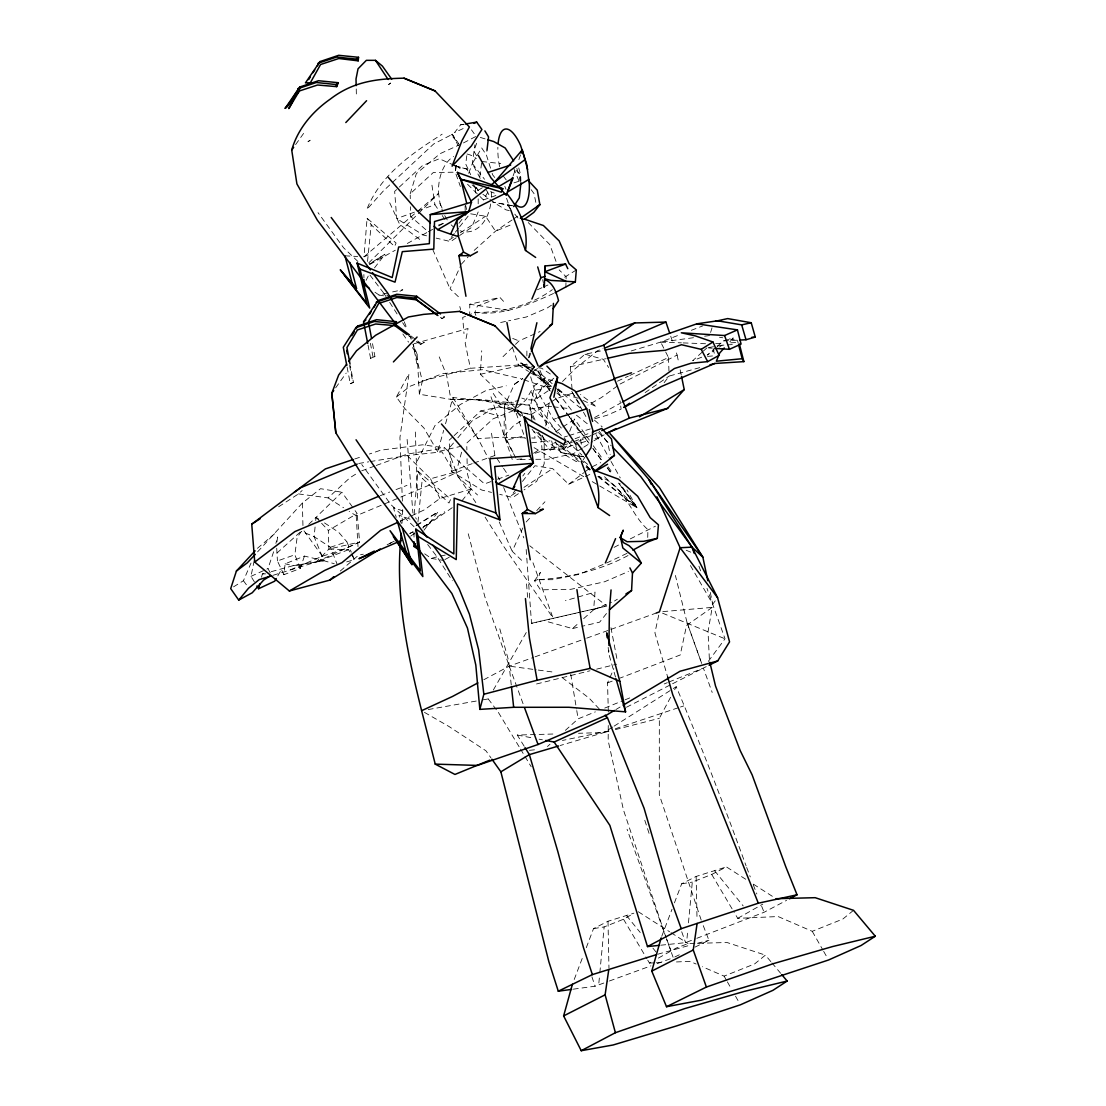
<?xml version="1.0" encoding="UTF-8"?>
<svg xmlns="http://www.w3.org/2000/svg" width="1106" height="1106" viewBox="0 0 1106 1106"><rect width="100%" height="100%" fill="white"/><g stroke="black" fill="none" stroke-linecap="round" stroke-linejoin="round"><path stroke-width="0.75" stroke-dasharray="5 3.75" d="M478.193 203.794L478.193 198.9M476.479 187.273L478.207 190.73L476.34 186.942M542.479 436.054L544.193 439.345L544.193 463.746L536.7 481.331L524.037 489.889M670.595 697.25L659.328 718.333L659.314 794.772L701.826 921.962M526.871 355.952L526.885 351.031M608.259 725.508L608.176 740.633L623.48 810.021L665.853 937.1M503.534 301.344L499.94 297.431L469.787 304.247L469.704 314.698L474.847 312.445C500.99 312.984 531.35 305.297 552.35 289.648M515.866 457.967L504.004 436.041L504.433 406.137L514.373 384.307L522.709 378.39M615.517 677.079L608.825 653.909L608.867 650.508M565.843 287.698L566.12 276.776L559.166 269.905M647.729 537.419L647.922 529.65C629.577 513.543 624.157 483.156 597.987 476.368M553.774 378.252L540.958 389.188L531.143 390.902L526.193 399.625L516.295 408.833L480.322 374.257L481.718 350.782M401.99 523.262L402.653 507.958M583.678 618.613L593.632 609.765L595.028 592.097L565.429 600.682M368.174 254.933L363.998 256.799L367.081 218.297L396.086 243.03L394.607 246.444L371.201 224.808L367.081 218.297M417.639 470.962L422.326 478.386L448.995 503.023L450.681 499.138L417.639 470.962L414.114 514.815L416.423 519.129M598.871 982.985L599.673 974.483M599.839 972.796L604.153 926.925L623.521 919.238L633.71 913.418M687.02 938.165L687.821 929.676M688.457 922.874L692.301 882.104L711.711 874.445L726.421 866.91L746.301 879.629M315.072 527.009L314.118 536.673L323.961 560.728L334.316 563.756M315.722 520.567L316.04 517.345L341.892 492.225L352.399 506.894M367.524 261.472L371.201 224.808M417.957 522.004L422.326 478.386M519.972 181.329L520.677 174.776L518.59 167.407M456.018 165.527L455.299 172.177L460.4 186.555M304.44 556.083L300.21 568.498L283.896 574.705L285.141 563.797L304.44 556.083L323.961 560.728L293.076 565.691L268.813 572.327M490.552 168.209L486.433 155.047L487.013 150.098M276.956 541.829L277.578 537.018L275.892 543.392M478.082 190.301L482.423 187.716M479.824 176.739L481.566 163.176M544.069 439.082L563.493 453.93L575.95 461.382L578.673 461.99M545.756 425.948L549.184 402.943M300.21 568.498L294.86 554.783L297.113 537.516L301.413 531.364L314.118 536.673L330.431 547.263L337.275 564.613M466.801 155.656L465.723 163.992L470.672 174.693M468.681 173.338L472.345 163.508L474.916 144.845M456.28 165.734L455.299 172.177L433.331 172.508L410.188 193.813L410.285 198.679M662.826 611.604L712.195 607.401L708.034 631.803L709.444 660.669M535.041 420.017L529.981 409.109L534.475 385.565L544.912 378.321L552.654 380.713M254.366 581.839L250.979 576.35L254.2 560.631M658.72 615.116L654.918 632.839L667.609 676.858M514.442 404.602L478.386 399.86L450.889 399.377L419.354 394.248L422.354 381.045L413.036 344.007L468.045 328.496L465.184 343.109L470.423 368.284L518.438 365.035L531.696 366.86M261.528 577.208L262.371 573.917L267.21 572.728M528.474 357.902L529.705 353.215M461.603 452.188L455.921 473.147L475.829 502.594M461.755 446.105L437.672 451.677L443.686 430.345M445.538 423.778L452.948 397.538L480.184 400.386L508.11 404.948L516.17 411.363M710.605 332.45L712.015 327.805M410.188 193.813L416.354 173.614L440.036 153.693L459.46 144.817L451.248 134.863L433.621 144.029L383.699 190.591L366.763 209.532C380.561 174.707 411.847 153.499 442.151 134.185M270.223 572.784L267.998 568.581L273.763 551.355M476.631 143.241L473.88 151.093L477.211 156.941M544.912 378.321L539.286 394.427L553.47 419.395L562.415 429.239M513.143 175.84L515.437 169.356M518.866 159.623L520.58 154.757M529.138 357.75L530.866 352.966M574.221 979.501L583.263 955.653M586.291 947.69L593.535 928.611L608.01 921.243L633.89 913.183M661.747 936.284L672.019 909.243M674.425 902.883L681.669 883.791L696.158 876.436L726.421 866.91M569.714 431.368L574.443 418.98L589.332 440.119M475.856 315.362L474.847 312.445L477.405 306.072L499.94 297.431M478.193 211.965L471.612 227.394L457.621 236.864M233.532 586.857L243.431 580.719L251.021 563.065M608.341 712.07L607.54 682.9L613.83 668.798M458.382 296.726L450.073 288.804L460.621 265.744M521.631 560.3L512.175 551.272L522.848 527.935M366.114 280.343L368.229 276.071M417.28 460.967L435.031 425.464L460.248 404.533L485.935 390.556L506.258 385.787M674.619 689.729L676.222 686.715C701.259 745.776 724.084 805.597 746.094 865.874M437.672 451.677L423.875 427.939L405.142 408.944L396.377 397.054L408.999 373.69L399.93 437.658L402.39 501.101M467.534 184.246L483.433 199.923L488.589 190.785L494.258 193.121M532.041 429.377L550.166 450.045L554.355 442.607M483.239 699.808L488.244 698.923L489.944 695.964M493.331 690.033L526.428 632.203M277.813 575.839L281.726 569.161M540.958 389.188L534.475 400.109L548.424 427.884M480.211 178.37L472.345 163.508L481.677 147.928L486.433 155.047M583.152 459.902L584.894 457.193M534.53 580.774L540.378 572.424L537.461 579.696L534.53 580.774L540.488 589.83L570.931 589.304L604.595 581.756L628.402 571.512M295.606 144.609L304.357 132.361M335.643 387.86L346.192 373.081M708.282 661.416L725.024 638.798L706.983 588.337M690.434 565.567L712.748 604.166L715.651 600.309M664.139 382.662L669.158 376.068L700.139 367.524M374.505 267.887L384.971 254.269L369.542 263.753M458.962 223.274L463.151 217.827M423.957 530.23L438.004 511.926L415.455 525.806M522.792 475.981L524.797 473.368M463.856 124.245L460.649 124.771L454.594 132.526L466.068 127.218M606.489 613.498L599.646 622.153L582.06 626.3M462.018 500.769L471.419 488.935L466.013 468.294L444.723 447.875L422.63 444.806L380.796 450.156L369.376 454.027M454.317 233.49L449.077 240.085L453.294 237.334M455.368 232.177L458.506 228.223M459.557 226.91L470.036 213.721L485.603 216.237L495.516 231.182L512.341 224.242M516.212 489.253L511.027 495.792L516.765 492.032M522.447 481.428L534.903 465.75L552.641 468.612L568.65 484.276L591.71 473.534M453.46 443.036L447.958 449.548L457.995 476.88L477.543 494.976M457.856 437.824L472.138 420.888L500.465 404.478L518.742 400.496M257.601 551.866L302.38 503.023L320.546 488.686L341.892 492.225M729.849 341.768L733.195 338.077L736.596 337.924M504.004 436.041L513.737 425.534L522.419 420.1M572.825 439.635L560.839 452.561L555.406 441.764M461.326 264.21L468.35 256.661M474.184 250.385L495.516 231.182L512.064 219.97M526.166 522.004L532.041 515.686M536.742 510.626L544.954 501.778M562.525 381.529L575.3 368.588L597.544 350.685L603.116 348.625M368.644 262.993L438.598 193.398A39.194 26.337 85.6 0 1 453.584 156.471M503.023 356.671L519.018 340.911L540.074 331.524M308.726 524.355L316.04 517.345L318.86 519.198M278.657 506.755L298.482 493.912L302.145 490.511M452.852 436.787L449.05 440.299L451.372 471.308L481.732 490.041L491.534 492.391M454.124 435.612L480.723 410.962L499.4 406.814L513.17 409.842M298.482 493.912L328.081 497.894L349.897 477.778L358.62 472.331M702.158 352.164L692.66 360.75L702.587 356.837M703.347 351.1L706.914 347.878M276.915 553.083L300.555 531.765M547.456 746.509L550.014 744.2M565.346 730.375L578.134 718.845L595.346 711.863M548.217 621.862L572.479 628.567L578.701 623.037M715.997 347.464L707.246 355.095L714.034 350.602M717.241 346.372L723.476 340.911L733.195 338.077M340.247 571.055L358.51 555.198L363.28 554.189M572.051 389.16L570.323 366.791L584.991 354.224L603.42 350.408M363.998 256.799L416.354 212.311M417.653 211.191L438.598 193.398L440.036 203.504L442.649 211.315M257.435 548.327L274.869 533.534M770.841 961.612L765.393 955.128L754.679 963.893L724.098 976.128L702.365 966.727M853.528 910.321L842.827 919.072L812.246 931.307L778.085 916.542L737.716 918.339L735.117 913.957M396.377 397.054L409.842 386.353L442.317 373.69L482.354 369.694L520.65 378.722M628.014 555.558C600.641 570.212 568.622 578.023 537.461 579.696L552.488 579.696L578.535 574.456L603.973 564.143M568.65 484.276L583.747 472.774M585.115 471.737L590.618 467.548L600.724 462.64M471.419 488.935L439.884 498.474L424.607 509.728L410.948 516.129M617.369 385.98L601.346 397.593L587.963 405.072M414.709 533.244L410.63 536.175L414.75 533.521M422.865 527.382L444.598 511.746M368.022 345.058L370.579 358.316L374.92 356.505L372.141 341.616M452.216 507.695L422.962 528.074M444.488 316.938L442.096 318.611L439.317 316.648L442.096 318.611L444.488 316.938L441.833 314.961M712.195 607.401L686.55 625.415L680.231 654.973L620.176 678.033M347.118 367.178L350.312 383.754L353.422 382.303L350.339 365.754M420.529 344.436L424.275 342.348L420.529 344.436L416.464 341.464M645.13 392.589L669.158 376.068M514.373 384.307L522.516 378.736M533.369 371.312L538.802 367.607M548.161 390.805L534.475 400.109L526.193 399.625L521.811 398.091M513.433 219.029L517.567 216.237M518.41 493.691L512.783 497.493L499.705 494.354M456.211 237.804L450.612 241.592L436.179 238.122M576.323 269.988L563.092 278.145M719.453 347.007L722.163 345.21L725.591 345.003M451.248 134.863L452.243 134.213L458.561 143.49M538.346 432.294L544.014 439.428L541.525 434.05M555.71 431.713L561.461 427.898M562.899 426.944L571.553 421.234L570.917 416.52M460.317 232.744L485.603 216.237M551.452 305.228L547.207 308.007L526.304 317.007L508.663 320.781M571.456 445.165L565.802 448.856L538.968 449.824L533.479 453.322M523.94 487.359L552.641 468.612M369.459 264.182L384.971 254.269M416.755 525.516L438.004 511.926M612.655 727.043L603.987 732.545L560.189 745.513M614.106 726.13L671.895 689.467M673.333 688.554L676.222 686.715M582.323 448.096L573.613 453.584L547.885 459.239L534.737 459.322M583.774 447.183L592.498 441.695M593.95 440.769L604.166 434.796M549.779 402.764L528.212 416.478M551.12 401.92L556.442 398.575L574.208 392.616M614.521 600.987L617.355 599.231M615.848 709.582L621.669 706.098M463.483 142.923L476.092 136.356L471.488 129.872M620.051 384.045L677.135 355.054L675.531 350.353M273.223 575.244L316.178 562.028L328.911 549.074L328.316 530.438L357.169 513.557L353.353 508.221M737.716 918.339L762.781 904.127M647.743 960.174L649.471 963.091L652.429 961.432M658.36 958.1L676.112 948.105L688.084 943.584L727.029 942.506L765.393 955.128M369.819 264.445L395.312 250.205M407.298 243.5L426.792 232.606M428.285 231.776L432.792 229.26M438.792 225.914L446.285 221.725M594.613 417.543L621.295 402.681M627.005 553.359L605.563 563.507M399.902 291.32L402.833 289.758L390.377 292.357M444.847 559.581L449.354 557.175M483.834 679.72L509.244 666.144L533.465 657.393M578.88 441.239L591.046 435.488M696.821 938.303L764.066 912.284L786.56 900.353M614.079 547.373L619.968 544.29M630.268 538.899L655.443 526.193M626.438 707.259L671.052 684.531M672.6 683.743L706.236 666.642M387.1 544.802L394.731 541M409.98 533.41L413.036 531.889M423.709 526.567L429.805 523.525L423.653 526.58M389.768 543.405L394.4 541.111M409.787 533.465L412.87 531.945M674.812 956.98L679.471 954.713M694.983 947.123L708.946 940.307L702.421 923.496M553.525 293.477C529.055 304.482 502.179 316.261 474.847 312.445M400.331 521.106L409.441 516.834M350.312 383.754L353.422 382.303M617.48 381.197L628.291 376.164M629.839 375.446L668.48 357.473L664.582 349.786M461.423 470.382L428.879 485.285L356.215 515.783L349.178 511.318M250.979 576.35L267.998 568.581M537.364 289.786L541.912 287.74M543.419 287.048L547.954 285.002M592.581 434.796L597.185 432.709M574.028 441.584L589.775 435.211M290.449 569.825L322.344 556.207L342.528 549.765L359.616 542.064L357.169 513.557M593.632 609.765L611.535 602.231M370.579 358.316L374.92 356.505M604.747 708.061L623.521 700.444M625.097 699.808L631.36 697.264M664.222 683.937L667.36 682.665M668.923 682.029L703.361 668.065L712.195 692.467M513.488 410.616L493.096 418.815L466.732 443.091L466.87 449.962M465.502 316.344L462.709 317.45L463.981 333.556M380.353 495.654L389.754 492.032M396.017 489.599L406.994 485.368M660.752 945.215L685.609 942.644L695.218 938.925M631.18 350.948L660.683 342.1L680.038 334.648M691.319 330.307L702.614 325.966M564.115 442.953L568.816 441.142M575.092 438.723L590.784 432.681M607.54 682.9L612.282 681.075M348.542 549.71L316.178 562.028L359.616 542.064L328.911 549.074L348.542 549.71L350.256 552.53M454.455 165.416L439.303 158.752L422.478 165.61L394.662 191.379L396.708 218.601L434.921 204.693L438.57 210.112M451.372 471.308L472.221 463.649M361.69 470.838L374.63 466.068M376.247 465.474L406.994 454.165L444.723 447.875M573.323 989.165L595.056 986.22L607.816 981.575M609.42 980.994L650.909 965.87M657.296 963.547L673.264 957.741L666.42 938.69M553.47 419.395L556.512 418.289M535.083 656.812L585.143 638.729M586.747 638.134L609.365 629.978M610.968 629.383L656.19 613.056M438.446 225.112L446.34 222.265M473.838 463.068L488.423 457.815M490.041 457.234L494.907 455.478L502.58 466.87M491.023 481.566L484.525 483.916L467.244 468.875L467.009 456.847M497.52 479.23L508.898 475.124M483.433 199.923L495.917 195.499M550.166 450.045L561.295 446.091M562.885 445.524L572.438 442.137M283.896 574.705L277.426 560.949L294.86 554.783M354.708 458.99L362.851 456.239M330.431 547.263L346.855 541.788L351.321 552.184M608.867 730.914L562.442 740.453M615.378 728.743L678.835 707.564M680.466 707.024L683.715 705.932M535.345 453.211L553.249 447.322L568.249 446.755L572.977 445.303M513.944 182.849L518.7 181.37M564.198 437.077L567.461 436.054M569.092 435.543L590.327 428.907M657.724 954.243L690.697 945.022M580.844 442.898L588.724 440.492M595.028 438.557L599.756 437.119M346.676 561.889L354.514 559.608L351.957 553.664M594.751 418.732L606.987 415.289L621.102 409.109L620.037 400.897M424.69 553.83L431.285 558.419L437.064 556.802L439.58 558.226M374.962 292.219L379.068 295.067L388.814 292.675M407.271 455.548L430.51 478.774L454.179 472.303L441.985 451.856L407.271 455.548L370.427 461.548M422.354 381.045L470.423 368.284M697.333 943.307L708.946 940.307M608.867 731.287L603.987 732.545L578.493 733.278M615.378 729.614L659.328 718.333M526.18 549.475L531.53 623.314L606.807 606.047L529.746 545.77M536.534 683.978L589.968 670.789M596.646 669.144L616.678 664.194M572.479 628.567L580.47 626.687M512.189 408.543L504.433 406.137L506.825 439.967L525.461 435.626M531.53 623.314L606.807 606.047M570.323 366.791L605.632 358.745M480.322 374.257L526.843 364.15L528.267 368.906M500.645 322.496L507.06 321.113M440.34 556.111L445.248 555.088M428.243 709.54L476.575 700.983M708.6 347.588L715.388 346.399M717.075 346.095L722.163 345.21M358.703 463.469L368.754 461.824M323.961 560.728L293.076 565.691L285.141 563.797M681.669 883.791L692.301 882.104M593.535 928.611L604.153 926.925M529.981 409.109L548.286 406.261L551.604 406.621M663.807 348.252L660.683 342.1L694.471 337.579M704.605 336.21L709.665 335.533L710.494 338.754M460.649 124.771L463.981 124.411M531.613 442.787L550.028 440.865M521.811 458.907L516.654 459.432L533.092 459.336M529.498 750.31L536.355 749.647M707.536 356.395L714.158 355.814M727.319 344.892L734.19 344.478M723.476 340.911L737.965 340.15M551.631 386.188L546.613 386.436L537.765 369.68M715.665 343.537L723.988 343.137M730.651 342.819L738.974 342.418M649.471 963.091L654.531 962.87M656.217 962.801L662.964 962.51M676.457 961.943L689.95 961.363L696.158 964.045M524.189 746.246L517.29 735.061L556.387 733.928M262.371 573.917L265.606 573.876M439.22 356.892L446.603 375.197L450.889 399.377L480.211 399.473L513.571 402.999M525.046 437.824L501.709 437.229L477.986 438.612L450.889 399.377M531.723 437.99L535.055 438.073L533.963 431.464M516.129 404.658L529.594 405.059L565.802 439.676M660.683 342.1L681.393 342.846M683.121 342.915L705.545 343.731M344.948 255.832L357.653 256.481M708.517 347.975L711.739 348.183M481.787 161.49L500.742 163.577M553.263 406.814L569.88 408.639M519.986 403.814L529.594 405.059L531.779 418.262M468.239 533.783L484.857 596.756L509.244 666.144L536.576 669.835M538.29 670.07L555.378 672.379M508.774 310.357L469.787 304.247M538.332 367.773L541.65 368.229L552.834 375.667M512.299 205.688L492.806 202.149L512.313 205.813M583.678 456.847L560.839 452.561L583.512 456.695M379.068 295.067L383.602 295.814M431.285 558.419L443.34 560.383M719.481 337.219L722.743 337.786M729.283 338.906L737.453 340.302L738.241 343.372M517.29 735.061L532.359 737.909M539.064 739.181L542.41 739.817M509.272 210.596L506.078 209.877L495.142 203.338L482.105 193.647M426.557 235.813L423.349 235.053L396.708 218.601M512.424 347.381L518.438 365.035L529.705 367.745M499.4 406.814L512.507 410.354M514.138 410.796L531.336 414.874L534.516 420.93M480.723 410.962L498.488 415.828M455.741 165.955L466.912 169.052L469.303 173.601M584.991 354.224L603.323 359.298L608.632 367.51M516.474 410.755L531.336 414.874L532.207 424.455M557.535 389.879L564.779 394.469L578.341 398.271M480.308 137.421L486.294 139.259M513.737 409.026L521.493 411.432L522.599 416.202M523.829 379.787L550.857 388.773M454.165 165.748L466.912 169.052L467.202 172.26M402.999 510.972L393.46 507.668L396.238 517.345M410.063 519.156L399.003 515.175L401.16 523.415M512.686 338.422L519.018 340.911M662.535 613.166L725.024 638.798M686.204 550.263L690.752 552.157M455.962 166.08L458.99 167.407L462.308 171.389M582.917 400.386L596.646 406.759L580.498 394.51M533.051 368.948L520.857 363.003L531.143 371.575M534.585 369.68L537.627 371.174L553.138 384.487M369.998 275.145L384.141 293.657L388.275 296.007M424.469 712.375L448.967 726.49L485.935 750.78L490.912 757.79M534.046 447.667L584.77 477.267M592.222 481.622L598.194 485.105M599.687 485.976L636.973 507.737L626.95 489.82M518.438 365.035L528.571 371.478M530.023 372.39L551.742 386.201M328.081 497.894L343.551 507.737M753.393 884.164L776.108 898.708M638.328 911.759L669.6 931.764M671.024 932.676L688.084 943.584M324.5 522.917L338.602 532.193L346.855 541.788M529.097 368.906L520.857 363.003L531.627 371.27M530.465 369.888L551.051 384.639M556.539 388.579L580.249 407.851M408.335 335.519L415.109 340.468M410.782 335.837L416.298 339.943M417.681 340.966L421.828 344.049M419.672 239.38L399.667 224.324L388.828 200.905M536.7 432.239L544.18 439.331M472.138 184.868L478.179 190.522M532.981 372.293L551.839 386.754M562.152 677.563L589.235 698.245L600.599 710.37M576.461 415.206L589.401 425.395M517.511 412.441L522.875 416.727M555.101 442.414L579.254 461.7M585.973 467.05L589.996 470.257M598.056 476.686L636.973 507.737L620.107 483.792M517.705 409.939L523 414.294M560.106 444.709L578.673 459.93M586.622 466.442L590.59 469.704M598.54 476.23L636.973 507.737L618.613 483.032M587.715 464.382L577.526 455.949L590.286 469.58M532.428 372.653L551.728 388.731M556.871 393.017L560.728 396.225L573.862 413.174M558.309 388.925L564.779 394.469M594.434 420.128L602.176 426.819M425.81 229.661L410.63 216.472L410.437 206.767M528.226 222.555L549.793 244.592L556.235 261.998M515.963 170.283L520.677 174.776L520.885 181.177M567.06 440.879L582.033 455.202M604.512 476.7L636.973 507.737L618.489 482.921M357.929 261.486L343.551 247.744L318.03 212.642M414.045 526.677L390.833 504.502L361.759 464.534M598.47 432.515L611.397 445.981M316.04 517.345L320.505 522.101M321.611 523.29L328.316 530.438M517.318 412.566L522.986 419.036M771.919 962.911L780.629 973.266M473.34 184.688L478.207 190.536M507.46 205.122L510.599 208.979M514.788 214.122L518.963 219.264M714.628 870.754L743.177 905.925M626.494 915.561L640.236 932.51M652.913 948.146L657.144 953.358M494.741 177.513L492.612 174.789L491.064 169.854M472.345 163.508L484.525 179.255M427.649 544.47L437.064 556.802L452.326 580.747M503.244 176.006L506.368 180.112M571.553 421.234L578.645 430.58M488.244 698.923L496.359 709.734M549.696 390.57L546.613 386.436L538.774 367.482M555.848 398.851L568.18 415.386M569.203 416.768L588.71 442.953M592.816 448.469L603.088 462.253M607.194 467.769L612.337 474.654M550.249 391.082L537.627 371.174M555.35 397.953L565.553 411.667M566.576 413.05L589.014 443.23M593.106 448.732L602.286 461.078M607.388 467.935L612.489 474.806M531.17 189.693L534.004 193.55L536.369 205.039M599.162 431.091L607.775 442.773L610.166 454.414M243.431 580.719L247.343 586.069M304.012 530.852L322.344 556.207M593.3 445.746L603.226 459.833M608.189 466.884L613.153 473.921M402.861 333.998L408.57 342.155M412.386 347.588L417.156 354.376L419.354 394.248M557.424 433.275L534.475 400.109L531.143 390.902M442.22 215.532L444.958 219.596M503.534 468.294L507.364 473.99M557.217 390.874L560.728 396.225M572.314 392.602L581.715 407.036M493.248 393.432L500.465 404.478M384.141 293.657L385.98 296.56M389.685 302.367L398.022 315.431M402.639 322.689L405.418 327.058M485.105 517.179L503.645 546.336L552.972 617.853L532.069 560.217M452.948 397.538L477.986 438.612L488.423 458.478M498.391 712.43L519.668 747.684M520.553 749.149L524.106 755.025M524.991 756.49L531.198 766.776M351.1 553.954L354.514 559.608M711.711 874.445L734.246 912.491M623.521 919.238L646.886 958.708M444.709 215.546L447.778 220.882M812.246 931.307L822.85 949.957M823.666 951.381L827.744 958.556M724.098 976.128L726.545 980.428M727.375 981.865L731.453 989.041M735.531 996.202L738.794 1001.939M571.747 391.289L582.613 410.699M583.456 412.192L587.632 419.658M595.996 434.589L610.222 459.972M611.051 461.465L620.259 477.875M486.516 190.26L490.442 197.684M498.059 476.824L499.663 479.88M452.243 134.213L458.188 145.577M506.825 439.967L514.387 454.939M430.51 478.774L439.884 498.474M440.036 203.504L442.621 209.297M432.75 249.527L450.073 288.804M499.235 521.963L512.175 551.272M513.599 168.043L519.17 181.481M503.672 487.525L523.802 537.875M417.156 354.376L413.036 344.007L417.556 367.33M404.257 321.763L407.395 329.699M409.897 336.058L411.155 339.238M753.255 884.828L756.863 893.98M761.661 906.187L764.066 912.284M746.688 867.45L750.269 876.92M666.185 937.805L627.074 829.279M666.752 939.353L670.789 950.178M509.244 666.144L523.359 704.522M698.909 566.161L701.218 572.493M701.702 663.489L687.116 622.789L675.393 575.452M687.116 622.789L701.619 663.213M516.184 413.174L525.267 438.667M681.711 931.75L685.609 942.644M670.72 336.21L673.402 344.063M490.967 396.764L513.115 462.018M506.589 198.292L510.336 209.366M575.742 445.815L580.899 461.078M591.917 976.792L595.056 986.22M644.784 820.279L649.568 834.919M530.645 376.828L537.779 400.607M516.875 168.471L520.484 181.19M499.801 628.83L508.677 660.987L511.262 685.001M459.792 306.542L460.621 309.652M713.011 348.376L714.67 354.791M551.645 440.935L553.249 447.322M465.612 205.315L466.649 209.559M710.287 592.429L712.748 604.166M542.7 279.652L543.336 282.749M677.135 355.054L678.835 363.28M680.176 369.846L681.199 374.782M580.387 439.317L581.618 445.538M610.954 627.683L617.328 660.959M370.399 343.289L372.957 356.644M349.551 365.381L352.759 382.054M499.566 166.647L498.668 161.545A39.871 13.604 77.7 0 1 497.866 147.292M570.724 674.204L576.489 708.932M576.765 710.577L578.134 718.845M491.506 433.262L494.907 455.478M431.948 185.2L434.921 204.693M608.176 647.425L608.825 653.909M540.903 436.815L542.037 449.202M475.304 188.324L475.732 192.983M526.553 583.899L527.603 597.254M407.119 439.386L412.897 512.99M356.215 515.783L358.012 546.627M276.721 548.217L277.426 560.949M668.48 357.473L668.964 370.994M415.331 432.017L417.639 498.93M302.38 503.023L302.961 526.207M696.158 876.436L697.043 920.081M608.01 921.243L608.964 968.248M356.243 88.964L356.381 95.655M465.114 205.84L465.17 210.748M413.976 532.124L414.045 538.525M363.888 274.523L363.929 277.882M505.995 189.292A39.871 13.604 77.7 0 1 504.82 186.333M490.705 203.933A39.194 26.337 85.6 0 1 460.124 230.739M453.571 226.979A39.194 26.337 85.6 0 1 451.137 224.808M467.036 154.024A39.194 26.337 85.6 0 1 476.327 158.573M491.299 192.154A39.194 26.337 85.6 0 1 491.34 197.255M390.653 83.061L388.552 84.54L390.653 83.061M310.122 140.241L307.98 141.734L310.122 140.241"/><path stroke-width="1.5" d="M608.936 645.42L609.42 609.779L611.051 589.913M521.769 219.223L524.576 219.182L543.405 225.513L559.152 240.873L569.106 263.726L576.323 269.988L575.341 281.85L565.995 281.27L544.954 271.73L545.092 265.952L565.567 264.058L567.793 268.675M457.372 172.384L460.773 179.269L501.35 192.168L502.829 188.753L457.372 172.384L471.502 202.135L430.248 214.633L429.349 243.652L398.658 247.011L392.215 277.565L357.072 263.076L366.86 303.486L340.261 269.781L356.519 288.389L349.828 262.426M609.42 609.779L631.581 590.466L632.48 573.046L629.908 567.89M531.447 351.362L535.456 340.178L552.336 323.975L553.442 303.39M401.312 533.424C392.644 611.95 416.45 688.762 435.225 764.122L454.953 774.449L489.903 760.112M545.092 265.952L544.304 287.394L543.668 284.297M632.881 550.138L647.604 542.078L657.323 538.332L658.443 524.811L650.231 517.677L637.706 496.29L618.475 479.175L595.36 470.7L591.53 467.534M358.192 60.844L358.551 57.305L338.671 55.3L319.966 61.59L305.463 82.867L310.33 82.784L320.574 64.507L338.795 58.521L358.192 60.844L356.353 59.116L336.611 57.056L318.044 63.277M436.607 314.671L416.298 299.809L416.658 296.27L396.778 294.265L378.072 300.555L363.556 321.846L367.704 343.399M520.926 182.78L519.295 197.905L513.682 206.601M297.155 91.162L287.601 106.397L285.196 108.305L299.325 90.996L317.546 85.01L336.68 86.641L338.339 82.715L318.459 80.724L299.767 87.015L299.325 90.996L288.832 108.582L297.417 91.632M487.013 150.098L488.548 136.895L484.884 130.881M572.41 984.271L563.631 1015.916L581.231 1050.7L615.392 1032.714L605.12 994.819L608.729 969.907M661.153 937.874L651.78 971.096L666.517 1006.709L706.388 987.064L693.255 949.999L697.112 923.441M553.885 397.275L557.618 377.423L546.931 366.127M536.894 322.731L530.935 348.528L538.124 365.906M276.251 578.521L274.689 581.189L258.61 588.724L259.855 583.788M607.194 637.706L606.71 632.853L619.844 681.365L625.567 711.849L568.899 707.273L513.668 707.301L479.838 709.375L483.834 694.264L478.635 649.789L469.469 614.3L459.225 589.028L441.045 556.069L432.971 545.23M357.072 263.076L359.975 269.117L395.022 282.154L402.321 251.643L433.801 249.099L434.506 221.532L468.737 211.564L471.502 202.135M514.47 411.556L524.714 379.87L534.184 366.943L495.004 325.869L459.681 311.367L423.57 314.381L408.39 316.98L375.722 335.215L356.547 350.726L348.584 361.551M255.099 550.843L236.407 571.042L230.698 588.613L238.73 600.088L252.223 592.775L263.684 580.014L270.859 575.549M512.576 177.472L506.272 195.347L490.995 177.886L478.345 155.393M521.147 153.14L522.295 149.891L527.617 169.439M394.178 321.915L317.381 220.232L296.906 183.9L291.721 150.057C297.666 128.96 312.528 111.512 330.279 99.111C353.008 81.637 376.22 78.72 404.008 78.18L435.004 90.899L469.4 126.969L461.962 140.697L452.105 166.135L471.363 146.006L481.912 129.471L476.714 122.116L465.474 123.983M557.618 377.423L549.917 397.704L562.014 423.985L576.171 444.819M657.323 538.332L643.692 541.318L627.157 541.733L620.217 537.613L623.148 530.341L620.217 537.613L623.577 542.687L628.996 545.617L634.263 550.608L641.314 563.092L632.48 573.046M605.355 562.926L615.558 538.636M350.021 364.109L346.938 347.561L357.432 329.961L375.653 323.989L394.787 325.606L396.446 321.694L376.565 319.689L357.86 325.98L355.883 327.68L343.302 347.284L346.8 365.519M531.889 299.035L540.848 277.717L537.71 266.919M434.077 226.288L437.755 229.675L450.612 234.182L456.819 220.509L467.326 212.38L504.765 193.633M529.815 466.843L531.82 464.23L519.848 473.479L512.769 489.059L498.129 483.93L495.626 481.622M418.082 549.253L414.114 546.516L415.497 543.723M709.098 665.218L717.697 660.946L729.559 641.853L717.587 597.738L691.997 547.152L649.181 479.81L609.918 433.511L659.466 487.649L702.877 557.203L707.812 580.678M308.671 79.591L310.413 76.826M313.012 72.664L314.754 69.899M317.367 65.752L319.966 61.59M351.777 335.671L354.39 331.524M356.132 328.745L357.86 325.98M369.376 314.408L371.118 311.643M373.731 307.482L375.459 304.717M285.196 108.305L299.767 87.015M585.765 455.852L591.005 447.736L592.871 430.51L586.719 408.791L574.913 390.847L561.945 383.561L555.751 381.667M553.124 308.671L558.544 300.611C556.373 292.565 553.442 283.205 545.134 279.694M291.721 150.057L293.671 147.333M333.722 390.556L331.8 393.238L335.809 432.75L361.026 473.161L451.87 593.466L467.451 628.056L475.815 665.093L479.838 709.375M346.593 364.247L338.63 375.072L331.8 393.238L335.809 432.75M465.239 215.103L467.326 212.38L437.755 229.675M514.774 486.446L512.769 489.059L521.714 491.811L527.507 509.493L535.345 513.599L543.364 509.147L540.115 509.825M238.73 600.088L248.518 588.24L259.122 579.668L271.661 575.728M490.718 185.269L494.686 182.103L522.295 149.891M605.894 433.469L667.665 408.335L684.227 389.575L681.531 376.427M724.264 347.948L719.785 352.883L716.342 361.206L742.195 358.717L743.868 361.634L714.808 363.473L709.928 364.814M255.306 554.313L247.246 562.871L236.407 571.042M345.805 122.559L366.584 100.715M393.404 361.925L417.073 337.04M353.077 459.543L325.344 468.93L251.739 524.175L254.739 562.069L289.357 590.991L329.823 580.111L333.736 576.724M356.353 59.116L358.551 57.305M376.151 302.242L394.718 296.021L414.46 298.081L416.658 296.27L440.506 313.98M297.777 88.715L316.344 82.494L336.086 84.554L338.339 82.715M355.883 327.68L374.45 321.459L394.192 323.519L396.446 321.694M363.556 321.846L365.906 319.952M595.36 470.7L614.438 455.437L611.466 438.916L601.761 428.451L592.346 432.073M470.893 201.098L488.078 187.384M477.46 251.822L470.423 255.735L463.538 252.113L458.921 255.638L465.958 296.27M254.739 562.069L294.873 531.585L378.777 496.262M527.507 509.493L522.239 513.488L530.258 559.788M494.686 182.103L525.364 159.375M524.576 219.182L533.839 212.393L539.866 204.665L537.267 190.163L528.737 180.969M540.17 366.667L544.276 363.86L553.194 360.57L603.793 345.169L634.72 322.952L665.909 322.081L669.655 333.072M539.382 366.542L571.332 343.855L634.72 322.952M520.359 218.297L539.866 204.665L536.714 206.684M294.403 492.156L300.929 487.594L357.155 464.105M623.922 407.16L629.577 403.275M781.721 974.566L787.154 981.036L772.942 990.326L740.426 1004.801L676.305 1025.995L613.125 1044.99L581.231 1050.7M776.108 898.708L815.177 897.685L853.528 910.321L875.302 936.229L861.09 945.506L828.56 959.994L764.453 981.174L701.259 1000.17L666.517 1006.709M251.739 524.175L260.242 518.673M610.844 457.732L614.438 455.437M607.305 358.358L629.162 353.381L665.37 350.27L681.49 344.726L701.232 349.358L712.928 341.989L719.107 355.372L707.674 361.634L691.029 363.238L674.384 368.519L643.512 390.307L622.775 401.865M329.823 580.111L380.188 549.005M575.341 281.85L555.06 292.758M549.613 325.648L552.336 323.975M625.899 593.977L631.581 590.466M639.489 416.838L684.227 389.575M571.65 989.386L558.281 991.197L548.88 961.778L500.866 771.822L529.373 754.624L558.571 745.983M614.383 710.439L607.097 714.794L538.041 744.504L477.405 765.421L435.225 764.122M623.134 705.227L679.996 671.273L717.697 660.946M498.626 186.61L513.129 178.025L507.419 192.057L528.931 179.407M498.129 483.93L531.82 464.23M594.599 471.847L607.581 464.244M289.357 590.991L324.639 570.447L341.934 562.691L380.616 530.341L397.303 522.53M624.061 407.437L661.125 386.63L714.808 363.473M477.861 682.914L452.451 696.49L421.58 710.716M545.77 740.453L554.134 742.043L609.848 825.353L647.494 946.584L681.227 928.681L758.315 903.201L797.053 894.795L785.772 866.745L752.135 774.864L740.232 750.656L715.527 686.038L709.817 662.245M789.56 898.763L797.053 894.795M607.097 433.248L615.904 428.589M563.631 1015.916L605.12 994.819M651.78 971.096L693.255 949.999M374.381 551.051L358.98 558.696L401.409 540.516M558.281 991.197L592.374 974.607L656.093 954.755M474.045 123.402L476.714 122.116M554.134 742.043L607.415 717.642L644.065 808.223L670.817 899.772L681.227 928.681M714.96 348.39L729.435 349.316L741.061 344.049L737.439 329.878L696.863 323.823L645.296 341.726L605.093 350.063M601.775 430.621L629.383 418.096L667.665 408.335M712.928 341.989L695.453 335.934L681.31 332.795L724.582 335.533L737.439 329.878M605.908 347.602L665.909 322.081M544.954 271.73L565.567 264.058M487.801 172.481L510.695 165.043M558.032 417.75L586.719 408.791M656.19 613.056L659.411 611.895L680.135 547.746L656.923 496.788M706.388 987.064L772.748 963.824L832.5 946.584L875.302 936.229M615.392 1032.714L684.6 1008.644L744.352 991.391L787.154 981.036M613.913 378.667L631.512 372.777M575.825 392.077L614.59 379.095L629.383 418.096M540.848 277.717L545.161 276.334M739.568 340.067L746.011 339.736L755.287 337.095L751.223 322.745L727.679 318.583L715.43 321.279M483.834 694.264L537.129 680.245L590.162 668.411L619.844 681.365M696.863 323.823L717.573 320.795L741.684 324.874L751.223 322.745M462.28 254.933L458.921 255.638L470.423 255.735M527.106 512.493L522.239 513.488L535.345 513.599M647.494 946.584L659.093 945.381M527.977 424.663L563.922 444.584L565.608 440.7L524.106 416.824L527.977 424.663L533.41 463.29L494.7 466.525L499.953 519.875L457.497 503.921L456.239 559.608L418.109 536.41L415.87 529.166L453.833 553.954L454.151 498.115L495.82 512.908L499.953 519.875M430.248 214.633L468.737 211.564M533.41 463.29L529.912 455.935L489.847 458.658L495.82 512.908M751.886 337.247L755.287 337.095M391.718 79.203L382.4 66.084L375.459 60.346L366.363 60.332L358.04 68.807L356.021 78.941L356.16 85.632M565.995 281.27L551.037 280.426L545.258 278.878M416.298 299.809L396.902 297.5L378.681 303.473L368.436 321.763L371.519 338.298M502.829 188.753L460.773 179.269L466.746 203.49M487.787 139.729L493.774 141.568L505.166 147.969L513.64 160.84M450.612 234.182L458.451 236.587L463.538 252.113M533.175 366.528L534.184 366.943M404.008 78.18L435.004 90.899M459.681 311.367L495.004 325.869M510.751 209.877L525.502 250.454L535.663 257.435M581.272 461.368L598.083 507.585L609.641 515.548M369.473 288.417L363.998 284.615L363.943 279.569M394.787 325.606L406.98 334.524M414.46 298.081L437.948 315.528M394.192 323.519L409.4 334.814M430.4 222.887L416.921 210.43L387.999 177.071M493.138 479.313L474.405 462.004L441.46 423.999M641.314 563.092L622.83 547.968L620.466 537.074M612.572 447.211L640.775 476.603L691.997 547.152L702.877 557.203L649.181 479.81L651.296 484.442M605.134 715.209L607.415 717.642M356.519 288.389L343.855 274.426L369.694 308.076L359.975 269.117M717.587 597.738L680.135 547.746L691.997 547.152L694.305 553.498M331.206 217.481L370.399 269.905M372.432 272.629L387.639 293.007L403.427 320.325M426.902 537.101L376.773 470.036L356.049 439.787M491.907 759.186L500.866 771.822M507.101 193.896C519.917 210.002 528.682 229.44 525.502 250.454M576.655 442.497C591.378 461.05 601.788 483.336 598.083 507.585M375.459 60.346L388.137 79.494M402.46 528.364L411.944 564.627L393.363 536.604L422.838 576.585L418.109 536.41M411.944 564.627L390.045 530.7L420.418 570.945L415.87 529.166M525.06 747.642L529.373 754.624L557.894 851.772L583.498 947.704L592.374 974.607M256.91 585.973L258.61 588.724M701.232 349.358L707.674 361.634M758.315 903.201L710.453 783.767L672.766 694.789L667.609 676.858M524.534 707.729L538.041 744.504M724.582 335.533L729.435 349.316M603.793 345.169L614.59 379.095M741.684 324.874L746.011 339.736M616.001 678.738L625.567 711.849M397.151 520.567L407.768 557.687M336.086 84.554L336.68 86.641M589.263 409.635L592.581 421.4M344.948 255.832L352.054 282.956M738.642 344.906L742.195 358.717M739.375 344.007L743.868 361.634M506.921 322.468L510.778 342.57M346.662 350.381L347.312 353.713M590.162 668.411L581.784 623.812L576.917 589.609M537.129 680.245L529.401 637.858L525.433 598.581M524.106 416.824L529.912 455.935M511.456 686.715L513.668 707.301M519.848 473.479L521.714 491.811M456.819 220.509L458.451 236.587M414.073 541.719L414.114 546.516M514.608 203.573A39.871 13.604 77.7 0 0 529.332 184.287L526.719 164.338L520.58 145.398A39.871 13.604 77.7 0 0 498.142 143.158"/></g></svg>
